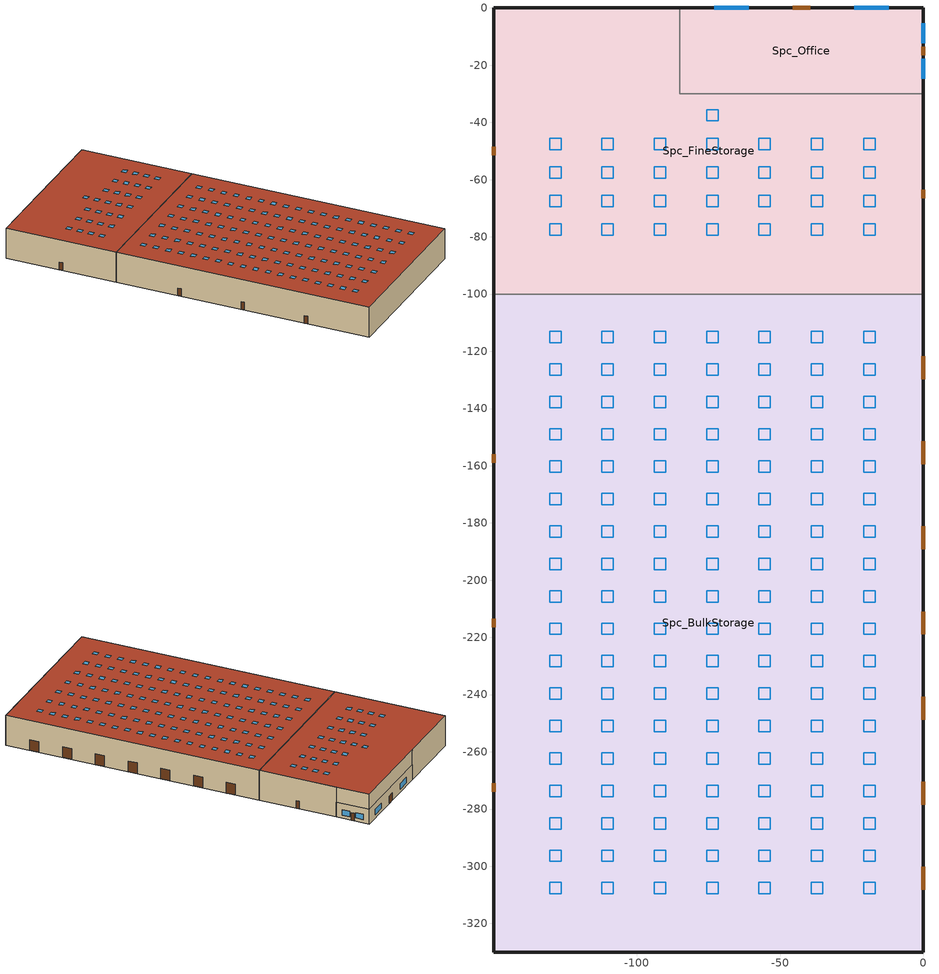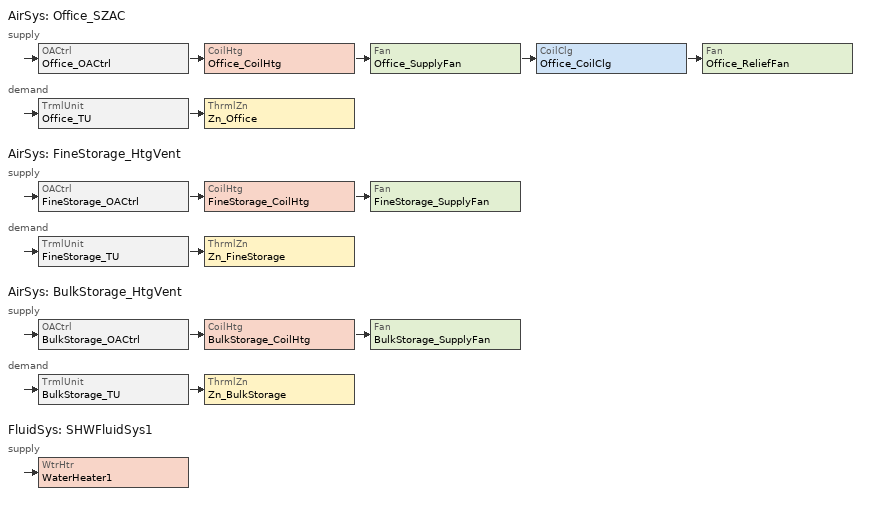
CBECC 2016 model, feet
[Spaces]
Spc_Office
 floor ground (Base_CZ12-SlabOnOrBelowGradeF073): -85,-30 -85,0 0,0 0,-30 z0
 wall outside (Base_CZ12-NonresMetalFrameWallU062): 0,-30 0,0 -85,0 z0:14
 wall to Spc_FineStorage (NACM_Interior Wall): -85,0 -85,-30 0,-30 z0:14
 window (Base_AllCZ_FixedWindowU36): -12,0 -24,0 / -61,0 -73,0 / 0,-24.67 0,-17.67 / 0,-12.33 0,-5.33 z3:8
 door (Base_AllCZ_Swng-ExtDoorU070): -39.5,0 -45.5,0 / 0,-16.5 0,-13.5 z0:7
Spc_FineStorage
 floor ground (Base_CZ12-SlabOnOrBelowGradeF073): -149.99,-100 -149.99,0 -85,0 -85,-30 0,-30 0,-100 z0
 floor to Spc_Office (NACM_Interior Floor): -85,-30 -85,0 0,0 0,-30 z14
 wall outside (Base_CZ12-NonresMetalFrameWallU062): -85,0 -149.99,0 -149.99,-100 / 0,-100 0,-30 z0:28; 0,-30 0,0 -85,0 z14:28
 wall to Spc_BulkStorage (NACM_Interior Wall): 0,-100 -149.99,-100 z0:28
 door (Base_AllCZ_Swng-ExtDoorU070): 0,-66.5 0,-63.5 / -149.99,-48.5 -149.99,-51.5 z0:7
 roof outside (Base_CZ12-FlatNonresWoodFramingAndOtherRoofU039): -149.99,0 -149.99,-100 0,-100 0,0 z28
 skylight (Base_AllCZ_Skylt-Gl-CurbMntU58): -71.65,-49.49 -71.65,-45.5 -75.65,-45.5 -75.65,-49.49 z28; -89.95,-49.49 -89.95,-45.5 -93.95,-45.5 -93.95,-49.49 z28; -108.25,-49.49 -108.25,-45.5 -112.25,-45.5 -112.25,-49.49 z28; -53.35,-49.49 -53.35,-45.5 -57.35,-45.5 -57.35,-49.49 z28; -16.75,-49.49 -16.75,-45.5 -20.75,-45.5 -20.75,-49.49 z28; -35.05,-49.49 -35.05,-45.5 -39.05,-45.5 -39.05,-49.49 z28; -108.25,-79.49 -108.25,-75.5 -112.25,-75.5 -112.25,-79.49 z28; -53.35,-59.49 -53.35,-55.5 -57.35,-55.5 -57.35,-59.49 z28; -108.25,-59.49 -108.25,-55.5 -112.25,-55.5 -112.25,-59.49 z28; -16.75,-59.49 -16.75,-55.5 -20.75,-55.5 -20.75,-59.49 z28; -35.05,-69.49 -35.05,-65.5 -39.05,-65.5 -39.05,-69.49 z28; -126.55,-59.49 -126.55,-55.5 -130.55,-55.5 -130.55,-59.49 z28; -126.55,-69.49 -126.55,-65.5 -130.55,-65.5 -130.55,-69.49 z28; -71.65,-69.49 -71.65,-65.5 -75.65,-65.5 -75.65,-69.49 z28; -89.95,-69.49 -89.95,-65.5 -93.95,-65.5 -93.95,-69.49 z28; -16.75,-69.49 -16.75,-65.5 -20.75,-65.5 -20.75,-69.49 z28; -89.95,-59.49 -89.95,-55.5 -93.95,-55.5 -93.95,-59.49 z28; -126.55,-49.49 -126.55,-45.5 -130.55,-45.5 -130.55,-49.49 z28; -53.35,-69.49 -53.35,-65.5 -57.35,-65.5 -57.35,-69.49 z28; -35.05,-79.49 -35.05,-75.5 -39.05,-75.5 -39.05,-79.49 z28; -71.65,-79.49 -71.65,-75.5 -75.65,-75.5 -75.65,-79.49 z28; -53.35,-79.49 -53.35,-75.5 -57.35,-75.5 -57.35,-79.49 z28; -16.75,-79.49 -16.75,-75.5 -20.75,-75.5 -20.75,-79.49 z28; -71.65,-59.49 -71.65,-55.5 -75.65,-55.5 -75.65,-59.49 z28; -89.95,-79.49 -89.95,-75.5 -93.95,-75.5 -93.95,-79.49 z28; -35.05,-59.49 -35.05,-55.5 -39.05,-55.5 -39.05,-59.49 z28; -126.55,-79.49 -126.55,-75.5 -130.55,-75.5 -130.55,-79.49 z28; -108.25,-69.49 -108.25,-65.5 -112.25,-65.5 -112.25,-69.49 z28; -71.65,-39.49 -71.65,-35.5 -75.65,-35.5 -75.65,-39.49 z28
Spc_BulkStorage
 floor ground (Base_CZ12-SlabOnOrBelowGradeF073): -149.99,-329.98 -149.99,-100 0,-100 0,-329.98 z0
 wall outside (Base_CZ12-NonresMetalFrameWallU062): -149.99,-100 -149.99,-329.98 0,-329.98 0,-100 z0:28
 door (Base_AllCZ_NSwng-ExtDoorU145): 0,-308.24 0,-300.24 / 0,-278.49 0,-270.49 / 0,-248.74 0,-240.74 / 0,-218.99 0,-210.99 / 0,-189.24 0,-181.24 / 0,-159.49 0,-151.49 / 0,-129.74 0,-121.74 z0:10
 door (Base_AllCZ_Swng-ExtDoorU070): -149.99,-155.99 -149.99,-158.99 / -149.99,-213.49 -149.99,-216.49 / -149.99,-270.99 -149.99,-273.99 z0:7
 roof outside (Base_CZ12-FlatNonresWoodFramingAndOtherRoofU039): -149.99,-100 -149.99,-329.98 0,-329.98 0,-100 z28
 skylight (Base_AllCZ_Skylt-Gl-CurbMntU58): -108.25,-116.99 -108.25,-113 -112.25,-113 -112.25,-116.99 z28; -89.95,-116.99 -89.95,-113 -93.95,-113 -93.95,-116.99 z28; -71.65,-116.99 -71.65,-113 -75.65,-113 -75.65,-116.99 z28; -53.35,-116.99 -53.35,-113 -57.35,-113 -57.35,-116.99 z28; -35.05,-116.99 -35.05,-113 -39.05,-113 -39.05,-116.99 z28; -16.75,-116.99 -16.75,-113 -20.75,-113 -20.75,-116.99 z28; -16.75,-128.33 -16.75,-124.33 -20.75,-124.33 -20.75,-128.33 z28; -16.75,-139.66 -16.75,-135.66 -20.75,-135.66 -20.75,-139.66 z28; -71.65,-207.66 -71.65,-203.66 -75.65,-203.66 -75.65,-207.66 z28; -53.35,-196.33 -53.35,-192.33 -57.35,-192.33 -57.35,-196.33 z28; -89.95,-173.66 -89.95,-169.66 -93.95,-169.66 -93.95,-173.66 z28; -71.65,-173.66 -71.65,-169.66 -75.65,-169.66 -75.65,-173.66 z28; -89.95,-196.33 -89.95,-192.33 -93.95,-192.33 -93.95,-196.33 z28; -108.25,-139.66 -108.25,-135.66 -112.25,-135.66 -112.25,-139.66 z28; -89.95,-252.99 -89.95,-249 -93.95,-249 -93.95,-252.99 z28; -108.25,-241.66 -108.25,-237.66 -112.25,-237.66 -112.25,-241.66 z28; -71.65,-139.66 -71.65,-135.66 -75.65,-135.66 -75.65,-139.66 z28; -53.35,-252.99 -53.35,-249 -57.35,-249 -57.35,-252.99 z28; -89.95,-275.66 -89.95,-271.66 -93.95,-271.66 -93.95,-275.66 z28; -108.25,-264.33 -108.25,-260.33 -112.25,-260.33 -112.25,-264.33 z28; -126.55,-184.99 -126.55,-181 -130.55,-181 -130.55,-184.99 z28; -35.05,-298.33 -35.05,-294.33 -39.05,-294.33 -39.05,-298.33 z28; -71.65,-275.66 -71.65,-271.66 -75.65,-271.66 -75.65,-275.66 z28; -108.25,-275.66 -108.25,-271.66 -112.25,-271.66 -112.25,-275.66 z28; -89.95,-139.66 -89.95,-135.66 -93.95,-135.66 -93.95,-139.66 z28; -53.35,-298.33 -53.35,-294.33 -57.35,-294.33 -57.35,-298.33 z28; -16.75,-275.66 -16.75,-271.66 -20.75,-271.66 -20.75,-275.66 z28; -126.55,-196.33 -126.55,-192.33 -130.55,-192.33 -130.55,-196.33 z28; -108.25,-298.33 -108.25,-294.33 -112.25,-294.33 -112.25,-298.33 z28; -71.65,-264.33 -71.65,-260.33 -75.65,-260.33 -75.65,-264.33 z28; -35.05,-286.99 -35.05,-283 -39.05,-283 -39.05,-286.99 z28; -53.35,-264.33 -53.35,-260.33 -57.35,-260.33 -57.35,-264.33 z28; -35.05,-139.66 -35.05,-135.66 -39.05,-135.66 -39.05,-139.66 z28; -53.35,-275.66 -53.35,-271.66 -57.35,-271.66 -57.35,-275.66 z28; -16.75,-286.99 -16.75,-283 -20.75,-283 -20.75,-286.99 z28; -35.05,-264.33 -35.05,-260.33 -39.05,-260.33 -39.05,-264.33 z28; -108.25,-286.99 -108.25,-283 -112.25,-283 -112.25,-286.99 z28; -16.75,-264.33 -16.75,-260.33 -20.75,-260.33 -20.75,-264.33 z28; -71.65,-298.33 -71.65,-294.33 -75.65,-294.33 -75.65,-298.33 z28; -53.35,-286.99 -53.35,-283 -57.35,-283 -57.35,-286.99 z28; -35.05,-275.66 -35.05,-271.66 -39.05,-271.66 -39.05,-275.66 z28; -53.35,-139.66 -53.35,-135.66 -57.35,-135.66 -57.35,-139.66 z28; -71.65,-286.99 -71.65,-283 -75.65,-283 -75.65,-286.99 z28; -89.95,-264.33 -89.95,-260.33 -93.95,-260.33 -93.95,-264.33 z28; -16.75,-298.33 -16.75,-294.33 -20.75,-294.33 -20.75,-298.33 z28; -108.25,-218.99 -108.25,-215 -112.25,-215 -112.25,-218.99 z28; -53.35,-218.99 -53.35,-215 -57.35,-215 -57.35,-218.99 z28; -53.35,-230.33 -53.35,-226.33 -57.35,-226.33 -57.35,-230.33 z28; -126.55,-173.66 -126.55,-169.66 -130.55,-169.66 -130.55,-173.66 z28; -16.75,-218.99 -16.75,-215 -20.75,-215 -20.75,-218.99 z28; -89.95,-230.33 -89.95,-226.33 -93.95,-226.33 -93.95,-230.33 z28; -16.75,-230.33 -16.75,-226.33 -20.75,-226.33 -20.75,-230.33 z28; -35.05,-241.66 -35.05,-237.66 -39.05,-237.66 -39.05,-241.66 z28; -126.55,-150.99 -126.55,-147 -130.55,-147 -130.55,-150.99 z28; -89.95,-218.99 -89.95,-215 -93.95,-215 -93.95,-218.99 z28; -108.25,-128.33 -108.25,-124.33 -112.25,-124.33 -112.25,-128.33 z28; -126.55,-162.33 -126.55,-158.33 -130.55,-158.33 -130.55,-162.33 z28; -35.05,-218.99 -35.05,-215 -39.05,-215 -39.05,-218.99 z28; -89.95,-241.66 -89.95,-237.66 -93.95,-237.66 -93.95,-241.66 z28; -16.75,-252.99 -16.75,-249 -20.75,-249 -20.75,-252.99 z28; -108.25,-230.33 -108.25,-226.33 -112.25,-226.33 -112.25,-230.33 z28; -71.65,-230.33 -71.65,-226.33 -75.65,-226.33 -75.65,-230.33 z28; -71.65,-252.99 -71.65,-249 -75.65,-249 -75.65,-252.99 z28; -108.25,-252.99 -108.25,-249 -112.25,-249 -112.25,-252.99 z28; -126.55,-139.66 -126.55,-135.66 -130.55,-135.66 -130.55,-139.66 z28; -35.05,-252.99 -35.05,-249 -39.05,-249 -39.05,-252.99 z28; -53.35,-241.66 -53.35,-237.66 -57.35,-237.66 -57.35,-241.66 z28; -71.65,-241.66 -71.65,-237.66 -75.65,-237.66 -75.65,-241.66 z28; -16.75,-241.66 -16.75,-237.66 -20.75,-237.66 -20.75,-241.66 z28; -35.05,-230.33 -35.05,-226.33 -39.05,-226.33 -39.05,-230.33 z28; -89.95,-286.99 -89.95,-283 -93.95,-283 -93.95,-286.99 z28; -126.55,-128.33 -126.55,-124.33 -130.55,-124.33 -130.55,-128.33 z28; -71.65,-218.99 -71.65,-215 -75.65,-215 -75.65,-218.99 z28; -126.55,-298.33 -126.55,-294.33 -130.55,-294.33 -130.55,-298.33 z28; -89.95,-298.33 -89.95,-294.33 -93.95,-294.33 -93.95,-298.33 z28; -126.55,-286.99 -126.55,-283 -130.55,-283 -130.55,-286.99 z28; -35.05,-309.66 -35.05,-305.66 -39.05,-305.66 -39.05,-309.66 z28; -126.55,-241.66 -126.55,-237.66 -130.55,-237.66 -130.55,-241.66 z28; -16.75,-309.66 -16.75,-305.66 -20.75,-305.66 -20.75,-309.66 z28; -108.25,-309.66 -108.25,-305.66 -112.25,-305.66 -112.25,-309.66 z28; -53.35,-309.66 -53.35,-305.66 -57.35,-305.66 -57.35,-309.66 z28; -71.65,-309.66 -71.65,-305.66 -75.65,-305.66 -75.65,-309.66 z28; -89.95,-309.66 -89.95,-305.66 -93.95,-305.66 -93.95,-309.66 z28; -89.95,-150.99 -89.95,-147 -93.95,-147 -93.95,-150.99 z28; -126.55,-218.99 -126.55,-215 -130.55,-215 -130.55,-218.99 z28; -126.55,-230.33 -126.55,-226.33 -130.55,-226.33 -130.55,-230.33 z28; -126.55,-252.99 -126.55,-249 -130.55,-249 -130.55,-252.99 z28; -71.65,-128.33 -71.65,-124.33 -75.65,-124.33 -75.65,-128.33 z28; -53.35,-150.99 -53.35,-147 -57.35,-147 -57.35,-150.99 z28; -71.65,-162.33 -71.65,-158.33 -75.65,-158.33 -75.65,-162.33 z28; -16.75,-150.99 -16.75,-147 -20.75,-147 -20.75,-150.99 z28; -35.05,-150.99 -35.05,-147 -39.05,-147 -39.05,-150.99 z28; -108.25,-162.33 -108.25,-158.33 -112.25,-158.33 -112.25,-162.33 z28; -126.55,-309.66 -126.55,-305.66 -130.55,-305.66 -130.55,-309.66 z28; -126.55,-116.99 -126.55,-113 -130.55,-113 -130.55,-116.99 z28; -35.05,-162.33 -35.05,-158.33 -39.05,-158.33 -39.05,-162.33 z28; -16.75,-162.33 -16.75,-158.33 -20.75,-158.33 -20.75,-162.33 z28; -126.55,-275.66 -126.55,-271.66 -130.55,-271.66 -130.55,-275.66 z28; -71.65,-150.99 -71.65,-147 -75.65,-147 -75.65,-150.99 z28; -108.25,-150.99 -108.25,-147 -112.25,-147 -112.25,-150.99 z28; -53.35,-162.33 -53.35,-158.33 -57.35,-158.33 -57.35,-162.33 z28; -89.95,-128.33 -89.95,-124.33 -93.95,-124.33 -93.95,-128.33 z28; -89.95,-162.33 -89.95,-158.33 -93.95,-158.33 -93.95,-162.33 z28; -89.95,-207.66 -89.95,-203.66 -93.95,-203.66 -93.95,-207.66 z28; -108.25,-173.66 -108.25,-169.66 -112.25,-169.66 -112.25,-173.66 z28; -126.55,-264.33 -126.55,-260.33 -130.55,-260.33 -130.55,-264.33 z28; -53.35,-207.66 -53.35,-203.66 -57.35,-203.66 -57.35,-207.66 z28; -35.05,-128.33 -35.05,-124.33 -39.05,-124.33 -39.05,-128.33 z28; -53.35,-184.99 -53.35,-181 -57.35,-181 -57.35,-184.99 z28; -108.25,-196.33 -108.25,-192.33 -112.25,-192.33 -112.25,-196.33 z28; -16.75,-173.66 -16.75,-169.66 -20.75,-169.66 -20.75,-173.66 z28; -35.05,-184.99 -35.05,-181 -39.05,-181 -39.05,-184.99 z28; -53.35,-128.33 -53.35,-124.33 -57.35,-124.33 -57.35,-128.33 z28; -71.65,-196.33 -71.65,-192.33 -75.65,-192.33 -75.65,-196.33 z28; -16.75,-207.66 -16.75,-203.66 -20.75,-203.66 -20.75,-207.66 z28; -89.95,-184.99 -89.95,-181 -93.95,-181 -93.95,-184.99 z28; -35.05,-207.66 -35.05,-203.66 -39.05,-203.66 -39.05,-207.66 z28; -71.65,-184.99 -71.65,-181 -75.65,-181 -75.65,-184.99 z28; -108.25,-184.99 -108.25,-181 -112.25,-181 -112.25,-184.99 z28; -126.55,-207.66 -126.55,-203.66 -130.55,-203.66 -130.55,-207.66 z28; -16.75,-184.99 -16.75,-181 -20.75,-181 -20.75,-184.99 z28; -108.25,-207.66 -108.25,-203.66 -112.25,-203.66 -112.25,-207.66 z28; -35.05,-196.33 -35.05,-192.33 -39.05,-192.33 -39.05,-196.33 z28; -53.35,-173.66 -53.35,-169.66 -57.35,-169.66 -57.35,-173.66 z28; -16.75,-196.33 -16.75,-192.33 -20.75,-192.33 -20.75,-196.33 z28; -35.05,-173.66 -35.05,-169.66 -39.05,-169.66 -39.05,-173.66 z28
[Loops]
AirSys 'Office_SZAC'
 supply: OACtrl 'Office_OACtrl' > CoilHtg 'Office_CoilHtg' > Fan 'Office_SupplyFan' > CoilClg 'Office_CoilClg' > Fan 'Office_ReliefFan'
 demand: TrmlUnit 'Office_TU' > ThrmlZn 'Zn_Office'
AirSys 'FineStorage_HtgVent'
 supply: OACtrl 'FineStorage_OACtrl' > CoilHtg 'FineStorage_CoilHtg' > Fan 'FineStorage_SupplyFan'
 demand: TrmlUnit 'FineStorage_TU' > ThrmlZn 'Zn_FineStorage'
AirSys 'BulkStorage_HtgVent'
 supply: OACtrl 'BulkStorage_OACtrl' > CoilHtg 'BulkStorage_CoilHtg' > Fan 'BulkStorage_SupplyFan'
 demand: TrmlUnit 'BulkStorage_TU' > ThrmlZn 'Zn_BulkStorage'
FluidSys 'SHWFluidSys1'
 supply: WtrHtr 'WaterHeater1'
[Proj]
080012-Whse-CECStd16: ZipCode=95814; CompType=NewComplete
[Bldg]
Warehouse: TotStoryCnt=1; AboveGrdStoryCnt=1
[ConsAssm]
Base_CZ12-SlabOnOrBelowGradeF073: CompatibleSurfType=UndergroundFloor; SlabType=UnheatedSlabOnGrade; MatRef[1]=Concrete - 140 lb/ft3 - 6 in.
Base_CZ12-NonresMetalFrameWallU062: CompatibleSurfType=ExteriorWall; MatRef[1]=Stucco - 7/8 in.; MatRef[2]=Compliance Insulation R13.99; MatRef[3]=Air - Metal Wall Framing - 16 or 24 in. OC; MatRef[4]=Gypsum Board - 1/2 in.
NACM_Interior Wall: CompatibleSurfType=InteriorWall; MatRef[1]=Gypsum Board - 5/8 in.; MatRef[2]=Air - Metal Wall Framing - 16 or 24 in. OC; MatRef[3]=Gypsum Board - 5/8 in.
Base_CZ12-FlatNonresWoodFramingAndOtherRoofU039: CompatibleSurfType=Roof; MatRef[1]=Metal Standing Seam - 1/16 in.; MatRef[2]=Compliance Insulation R28.63; CRRCInitialRefl=0.63; CRRCAgedRefl=0.63; CRRCInitialEmit=0.85; CRRCAgedEmit=0.85; CRRCProdID=XXXX-XXXX
NACM_Interior Floor: CompatibleSurfType=InteriorFloor; MatRef[1]=Metal Deck - 1/16 in.; MatRef[2]=Concrete - 140 lb/ft3 - 4 in.; MatRef[3]=Carpet - 3/4 in.
[Mat]
Name | CodeCat | CodeItem
Concrete - 140 lb/ft3 - 6 in. | Concrete | Concrete - 140 lb/ft3 - 6 in.
Stucco - 7/8 in. | Plastering Materials | Stucco - 7/8 in.
Compliance Insulation R13.99 | Insulation Board | Compliance Insulation R13.99
Air - Metal Wall Framing - 16 or 24 in. OC | Air | Air - Metal Wall Framing - 16 or 24 in. OC
Gypsum Board - 1/2 in. | Bldg Board and Siding | Gypsum Board - 1/2 in.
Gypsum Board - 5/8 in. | Bldg Board and Siding | Gypsum Board - 5/8 in.
Metal Standing Seam - 1/16 in. | Roofing | Metal Standing Seam - 1/16 in.
Compliance Insulation R28.63 | Insulation Board | Compliance Insulation R28.63
Metal Deck - 1/16 in. | Bldg Board and Siding | Metal Deck - 1/16 in.
Concrete - 140 lb/ft3 - 4 in. | Concrete | Concrete - 140 lb/ft3 - 4 in.
Carpet - 3/4 in. | Finish Materials | Carpet - 3/4 in.
[FenCons] AssmContext=Manufactured; CertificationMthd=NFRCRated; SHGC=0.25
Name | FenType | FenProdType | UFactor | VT | SkyltGlz | SkyltCurb
Base_AllCZ_FixedWindowU36 | VerticalFenestration | FixedWindow | 0.36 | 0.42
Base_AllCZ_Skylt-Gl-CurbMntU58 | Skylight |  | 0.58 | 0.49 | Glass | CurbMounted
[DrCons] CertificationMthd=NFRCRated
Name | UFactor | Open
Base_AllCZ_Swng-ExtDoorU070 | 0.7 | Swinging
Base_AllCZ_NSwng-ExtDoorU145 | 1.45 | NonSwinging
[Story]
Building Story 1
[Spc] Story=Building Story 1; SHWFluidSegRef=SHWSupply1
Name | CondgType | ThrmlZnRef | Vol | SpcFuncDefaultsRef | SecSide100PctControlled
Spc_Office | DirectlyConditioned | Zn_Office | 35694.8 | Office Defaults | 1
Spc_FineStorage | DirectlyConditioned | Zn_FineStorage | 348549 | Warehouse Defaults
Spc_BulkStorage |  | Zn_BulkStorage | 965859 | Warehouse Defaults
[ThrmlZn] Type=Conditioned
Name | PriAirCondgSysRef | ClgTstatSchRef | HtgTstatSchRef
Zn_Office | Office_SZAC | OfficeClgSetPt | OfficeHtgSetPt
Zn_FineStorage | FineStorage_HtgVent |  | StorHtgSetPt
Zn_BulkStorage | BulkStorage_HtgVent |  | StorHtgSetPt
[AirSys]
Name | Type | CtrlZnRef
Office_SZAC | SZAC | Zn_Office
FineStorage_HtgVent | HV | Zn_FineStorage
BulkStorage_HtgVent | HV | Zn_BulkStorage
[AirSeg]
Name | Sys | Type
Office_Supply | Office_SZAC | Supply
Office_Return | Office_SZAC | Relief
FineStorage_Supply | FineStorage_HtgVent | Supply
FineStorage_Return | FineStorage_HtgVent | Return
BulkStorage_Supply | BulkStorage_HtgVent | Supply
BulkStorage_Return | BulkStorage_HtgVent | Return
[CoilHtg] Type=Furnace; FuelSrc=Gas
Name | Sys | FurnThrmlEff
Office_CoilHtg | Office_SZAC
FineStorage_CoilHtg | FineStorage_HtgVent | 0.8
BulkStorage_CoilHtg | BulkStorage_HtgVent
[Fan]
Name | Sys | CtrlMthd
Office_SupplyFan | Office_SZAC | ConstantVolume
Office_ReliefFan | Office_SZAC | VariableSpeedDrive
FineStorage_SupplyFan | FineStorage_HtgVent | ConstantVolume
BulkStorage_SupplyFan | BulkStorage_HtgVent | ConstantVolume
[CoilClg]
Office_CoilClg: Sys=Office_SZAC; Type=DirectExpansion
[TrmlUnit] Type=Uncontrolled
Name | Sys | ZnServedRef | PriAirSegRef
Office_TU | Office_SZAC | Zn_Office | Office_Supply
FineStorage_TU | FineStorage_HtgVent | Zn_FineStorage | FineStorage_Supply
BulkStorage_TU | BulkStorage_HtgVent | Zn_BulkStorage | BulkStorage_Supply
[OACtrl]
Name | Sys | EconoCtrlMthd | EconoIntegration | AirSegSupRef | AirSegRetRef
Office_OACtrl | Office_SZAC | DifferentialDryBulb | Integrated | Office_Supply | Office_Return
FineStorage_OACtrl | FineStorage_HtgVent |  |  | FineStorage_Supply | FineStorage_Return
BulkStorage_OACtrl | BulkStorage_HtgVent |  |  | BulkStorage_Supply | BulkStorage_Return
[FluidSys]
SHWFluidSys1: Type=ServiceHotWater
[FluidSeg] Sys=SHWFluidSys1
Name | Type | Src
SHWSupply1 | PrimarySupply
SHWMakeup1 | MakeupFluid | MunicipalWater
[WtrHtr]
WaterHeater1: Sys=SHWFluidSys1; FluidSegOutRef=SHWSupply1; FluidSegMakeupRef=SHWMakeup1; StorCap=5.1833; EF=0.6667; CapRtd=5348.4
[SpcFuncDefaults]
Name | SpcFunc | OccSchRef | IntLtgRegSchRef | RecptSchRef | HotWtrHtgSchRef | InfSchRef[1]
Office Defaults | Office (Greater than 250 square feet in floor area) | OfficeOccupancy | OfficeLights | OfficeReceptacle | OfficeServiceHotWater | OfficeInfiltration
Warehouse Defaults | Commercial and Industrial Storage Areas (conditioned or unconditioned) | WarehouseOccupancy | WarehouseLights | WarehouseReceptacle | WarehouseServiceHotWater | WarehouseInfiltration
[Sch] EndMonth[1]=12; EndDay[1]=31
Name | Type | SchWeekRef[1]
OfficeOccupancy | Fraction | OfficeOccupancyWk
OfficeServiceHotWater | Fraction | OfficeServiceHotWaterWk
OfficeLights | Fraction | OfficeLightsWk
OfficeReceptacle | Fraction | OfficeReceptacleWk
OfficeInfiltration | Fraction | OfficeInfiltrationWk
WarehouseOccupancy | Fraction | WarehouseOccupancyWk
WarehouseServiceHotWater | Fraction | WarehouseServiceHotWaterWk
WarehouseLights | Fraction | WarehouseLightsWk
WarehouseReceptacle | Fraction | WarehouseReceptacleWk
WarehouseInfiltration | Fraction | WarehouseInfiltrationWk
OfficeClgSetPt | Temperature | OfficeClgSetPtWk
OfficeHtgSetPt | Temperature | OfficeHtgSetPtWk
StorHtgSetPt | Temperature | StorHtgSetPtWk
[SchWeek]
Name | Type | SchDaySunRef | SchDayMonRef | SchDayTueRef | SchDayWedRef | SchDayThuRef | SchDayFriRef | SchDaySatRef | SchDayHolRef | SchDayClgDDRef | SchDayHtgDDRef
OfficeOccupancyWk | Fraction | OfficeOccupancySun | OfficeOccupancyWD | OfficeOccupancyWD | OfficeOccupancyWD | OfficeOccupancyWD | OfficeOccupancyWD | OfficeOccupancySat | OfficeOccupancySun | OnDay | OffDay
OfficeServiceHotWaterWk | Fraction | OfficeServiceHotWaterSun | OfficeServiceHotWaterWD | OfficeServiceHotWaterWD | OfficeServiceHotWaterWD | OfficeServiceHotWaterWD | OfficeServiceHotWaterWD | OfficeServiceHotWaterSat | OfficeServiceHotWaterSun | OnDay | OffDay
OfficeLightsWk | Fraction | OfficeLightsSun | OfficeLightsWD | OfficeLightsWD | OfficeLightsWD | OfficeLightsWD | OfficeLightsWD | OfficeLightsSat | OfficeLightsSun | OnDay | OffDay
OfficeReceptacleWk | Fraction | OfficeReceptacleSun | OfficeReceptacleWD | OfficeReceptacleWD | OfficeReceptacleWD | OfficeReceptacleWD | OfficeReceptacleWD | OfficeReceptacleSat | OfficeReceptacleSun | OnDay | OffDay
OfficeInfiltrationWk | Fraction | OfficeInfiltrationSun | OfficeInfiltrationWD | OfficeInfiltrationWD | OfficeInfiltrationWD | OfficeInfiltrationWD | OfficeInfiltrationWD | OfficeInfiltrationSat | OfficeInfiltrationSun | OfficeInfiltrationWD | OfficeInfiltrationWD
WarehouseOccupancyWk | Fraction | WarehouseOccupancySun | WarehouseOccupancyWD | WarehouseOccupancyWD | WarehouseOccupancyWD | WarehouseOccupancyWD | WarehouseOccupancyWD | WarehouseOccupancySat | WarehouseOccupancySun | OnDay | OffDay
WarehouseServiceHotWaterWk | Fraction | WarehouseServiceHotWaterSun | WarehouseServiceHotWaterWD | WarehouseServiceHotWaterWD | WarehouseServiceHotWaterWD | WarehouseServiceHotWaterWD | WarehouseServiceHotWaterWD | WarehouseServiceHotWaterSat | WarehouseServiceHotWaterSun | OnDay | OffDay
WarehouseLightsWk | Fraction | WarehouseLightsSun | WarehouseLightsWD | WarehouseLightsWD | WarehouseLightsWD | WarehouseLightsWD | WarehouseLightsWD | WarehouseLightsSat | WarehouseLightsSun | OnDay | OffDay
WarehouseReceptacleWk | Fraction | WarehouseReceptacleSun | WarehouseReceptacleWD | WarehouseReceptacleWD | WarehouseReceptacleWD | WarehouseReceptacleWD | WarehouseReceptacleWD | WarehouseReceptacleSat | WarehouseReceptacleSun | OnDay | OffDay
WarehouseInfiltrationWk | Fraction | WarehouseInfiltrationSun | WarehouseInfiltrationWD | WarehouseInfiltrationWD | WarehouseInfiltrationWD | WarehouseInfiltrationWD | WarehouseInfiltrationWD | WarehouseInfiltrationSat | WarehouseInfiltrationSun | WarehouseInfiltrationWD | WarehouseInfiltrationWD
OfficeClgSetPtWk | Temperature | OfficeClgSetPtSun | OfficeClgSetPtWD | OfficeClgSetPtWD | OfficeClgSetPtWD | OfficeClgSetPtWD | OfficeClgSetPtWD | OfficeClgSetPtSat | OfficeClgSetPtSun | OfficeClgSetPtWD | OfficeClgSetPtWD
OfficeHtgSetPtWk | Temperature | OfficeHtgSetPtSun | OfficeHtgSetPtWD | OfficeHtgSetPtWD | OfficeHtgSetPtWD | OfficeHtgSetPtWD | OfficeHtgSetPtWD | OfficeHtgSetPtSat | OfficeHtgSetPtSun | OfficeHtgSetPtWD | OfficeHtgSetPtWD
StorHtgSetPtWk | Temperature | StorHtgSetPtSun | StorHtgSetPtWD | StorHtgSetPtWD | StorHtgSetPtWD | StorHtgSetPtWD | StorHtgSetPtWD | StorHtgSetPtSat | StorHtgSetPtSun | StorHtgSetPtWD | StorHtgSetPtWD
[SchDay]
Name | Type | Hr
OfficeOccupancySun | Fraction | ( 0, 0, 0, 0, 0, 0, 0.05, 0.05, 0.05, 0.05, 0.05, 0.05, 0.05, 0.05, 0.05, 0.05, 0.05, 0.05, 0, 0, 0, 0, 0, 0 )
OfficeOccupancyWD | Fraction | ( 0, 0, 0, 0, 0, 0, 0.1, 0.2, 0.95, 0.95, 0.95, 0.95, 0.5, 0.95, 0.95, 0.95, 0.95, 0.3, 0.1, 0.1, 0.1, 0.1, 0.05, 0.05 )
OfficeOccupancySat | Fraction | ( 0, 0, 0, 0, 0, 0, 0.1, 0.1, 0.3, 0.3, 0.3, 0.3, 0.1, 0.1, 0.1, 0.1, 0.1, 0.05, 0.05, 0, 0, 0, 0, 0 )
OnDay; WarehouseInfiltrationSun | Fraction | ( 1, 1, 1, 1, 1, 1, 1, 1, 1, 1, 1, 1, 1, 1, 1, 1, 1, 1, 1, 1, 1, 1, 1, 1 )
OffDay; WarehouseOccupancySun | Fraction | ( 0, 0, 0, 0, 0, 0, 0, 0, 0, 0, 0, 0, 0, 0, 0, 0, 0, 0, 0, 0, 0, 0, 0, 0 )
OfficeServiceHotWaterSun | Fraction | ( 0.04, 0.04, 0.04, 0.04, 0.04, 0.07, 0.04, 0.04, 0.04, 0.04, 0.04, 0.06, 0.06, 0.09, 0.06, 0.04, 0.04, 0.04, 0.04, 0.04, 0.04, 0.07, 0.04, 0.04 )
OfficeServiceHotWaterWD | Fraction | ( 0.05, 0.05, 0.05, 0.05, 0.05, 0.08, 0.07, 0.19, 0.35, 0.38, 0.39, 0.47, 0.57, 0.54, 0.34, 0.33, 0.44, 0.26, 0.21, 0.15, 0.17, 0.08, 0.05, 0.05 )
OfficeServiceHotWaterSat | Fraction | ( 0.05, 0.05, 0.05, 0.05, 0.05, 0.08, 0.07, 0.11, 0.15, 0.21, 0.19, 0.23, 0.2, 0.19, 0.15, 0.12, 0.14, 0.07, 0.07, 0.07, 0.07, 0.09, 0.05, 0.05 )
OfficeLightsSun; OfficeReceptacleSun; WarehouseLightsSun; WarehouseReceptacleSun | Fraction | ( 0.05, 0.05, 0.05, 0.05, 0.05, 0.05, 0.05, 0.05, 0.05, 0.05, 0.05, 0.05, 0.05, 0.05, 0.05, 0.05, 0.05, 0.05, 0.05, 0.05, 0.05, 0.05, 0.05, 0.05 )
OfficeLightsWD | Fraction | ( 0.05, 0.05, 0.05, 0.05, 0.05, 0.1, 0.1, 0.3, 0.65, 0.65, 0.65, 0.65, 0.65, 0.65, 0.65, 0.65, 0.65, 0.35, 0.3, 0.3, 0.2, 0.2, 0.1, 0.05 )
OfficeLightsSat; OfficeReceptacleSat | Fraction | ( 0.05, 0.05, 0.05, 0.05, 0.05, 0.05, 0.1, 0.1, 0.3, 0.3, 0.3, 0.3, 0.15, 0.15, 0.15, 0.15, 0.15, 0.05, 0.05, 0.05, 0.05, 0.05, 0.05, 0.05 )
OfficeReceptacleWD | Fraction | ( 0.05, 0.05, 0.05, 0.05, 0.05, 0.1, 0.1, 0.3, 0.9, 0.9, 0.9, 0.9, 0.9, 0.9, 0.9, 0.9, 0.9, 0.5, 0.3, 0.3, 0.2, 0.2, 0.1, 0.05 )
OfficeInfiltrationSun | Fraction | ( 1, 1, 1, 1, 1, 0.25, 0.25, 0.25, 0.25, 0.25, 0.25, 0.25, 0.25, 0.25, 0.25, 0.25, 0.25, 0.25, 1, 1, 1, 1, 1, 1 )
OfficeInfiltrationWD | Fraction | ( 1, 1, 1, 1, 1, 0.25, 0.25, 0.25, 0.25, 0.25, 0.25, 0.25, 0.25, 0.25, 0.25, 0.25, 0.25, 0.25, 0.25, 0.25, 0.25, 0.25, 0.25, 0.25 )
OfficeInfiltrationSat | Fraction | ( 1, 1, 1, 1, 1, 0.25, 0.25, 0.25, 0.25, 0.25, 0.25, 0.25, 0.25, 0.25, 0.25, 0.25, 0.25, 0.25, 0.25, 1, 1, 1, 1, 1 )
WarehouseOccupancyWD | Fraction | ( 0, 0, 0, 0, 0, 0, 0, 0.15, 0.7, 0.9, 0.9, 0.9, 0.5, 0.85, 0.85, 0.85, 0.2, 0, 0, 0, 0, 0, 0, 0 )
WarehouseOccupancySat | Fraction | ( 0, 0, 0, 0, 0, 0, 0, 0, 0.2, 0.2, 0.2, 0.2, 0.1, 0.1, 0.1, 0.1, 0, 0, 0, 0, 0, 0, 0, 0 )
WarehouseServiceHotWaterSun | Fraction | ( 0.02, 0.02, 0.02, 0.02, 0.02, 0.02, 0.02, 0.02, 0.02, 0.02, 0.02, 0.02, 0.04, 0.04, 0.02, 0.02, 0.02, 0.02, 0.02, 0.02, 0.02, 0.02, 0.02, 0.02 )
WarehouseServiceHotWaterWD | Fraction | ( 0.02, 0.02, 0.02, 0.02, 0.05, 0.07, 0.07, 0.1, 0.3, 0.36, 0.36, 0.46, 0.57, 0.43, 0.38, 0.4, 0.3, 0.18, 0.03, 0.03, 0.03, 0.03, 0.03, 0.03 )
WarehouseServiceHotWaterSat | Fraction | ( 0.02, 0.02, 0.02, 0.02, 0.02, 0.02, 0.02, 0.02, 0.06, 0.12, 0.12, 0.17, 0.04, 0.04, 0.02, 0.02, 0.02, 0.02, 0.02, 0.02, 0.02, 0.02, 0.02, 0.02 )
WarehouseLightsWD | Fraction | ( 0.05, 0.05, 0.05, 0.05, 0.05, 0.05, 0.05, 0.25, 0.45, 0.55, 0.55, 0.55, 0.55, 0.55, 0.55, 0.55, 0.55, 0.3, 0.05, 0.05, 0.05, 0.05, 0.05, 0.05 )
WarehouseLightsSat; WarehouseReceptacleSat | Fraction | ( 0.05, 0.05, 0.05, 0.05, 0.05, 0.05, 0.05, 0.05, 0.08, 0.24, 0.24, 0.24, 0.05, 0.05, 0.05, 0.05, 0.05, 0.05, 0.05, 0.05, 0.05, 0.05, 0.05, 0.05 )
WarehouseReceptacleWD | Fraction | ( 0.05, 0.05, 0.05, 0.05, 0.05, 0.05, 0.05, 0.4, 0.7, 0.9, 0.9, 0.9, 0.9, 0.9, 0.9, 0.9, 0.9, 0.3, 0.05, 0.05, 0.05, 0.05, 0.05, 0.05 )
WarehouseInfiltrationWD | Fraction | ( 1, 1, 1, 1, 1, 1, 0.25, 0.25, 0.25, 0.25, 0.25, 0.25, 0.25, 0.25, 0.25, 0.25, 0.25, 1, 1, 1, 1, 1, 1, 1 )
WarehouseInfiltrationSat | Fraction | ( 1, 1, 1, 1, 1, 1, 1, 0.25, 0.25, 0.25, 0.25, 0.25, 0.25, 0.25, 0.25, 0.25, 1, 1, 1, 1, 1, 1, 1, 1 )
OfficeClgSetPtSun | Temperature | ( 85, 85, 85, 85, 85, 85, 85, 85, 85, 85, 85, 85, 85, 85, 85, 85, 85, 85, 85, 85, 85, 85, 85, 85 )
OfficeClgSetPtWD | Temperature | ( 85, 85, 85, 85, 85, 75, 75, 75, 75, 75, 75, 75, 75, 75, 75, 75, 75, 75, 75, 75, 75, 75, 75, 75 )
OfficeClgSetPtSat | Temperature | ( 85, 85, 85, 85, 85, 75, 75, 75, 75, 75, 75, 75, 75, 75, 75, 75, 75, 75, 75, 85, 85, 85, 85, 85 )
OfficeHtgSetPtSun; StorHtgSetPtSun; StorHtgSetPtWD; StorHtgSetPtSat | Temperature | ( 60, 60, 60, 60, 60, 60, 60, 60, 60, 60, 60, 60, 60, 60, 60, 60, 60, 60, 60, 60, 60, 60, 60, 60 )
OfficeHtgSetPtWD | Temperature | ( 60, 60, 60, 60, 60, 70, 70, 70, 70, 70, 70, 70, 70, 70, 70, 70, 70, 70, 70, 70, 70, 70, 70, 70 )
OfficeHtgSetPtSat | Temperature | ( 60, 60, 60, 60, 60, 70, 70, 70, 70, 70, 70, 70, 70, 70, 70, 70, 70, 70, 70, 60, 60, 60, 60, 60 )
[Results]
End Use | Proposed Design Site (MWh) | Proposed Design Site (MBtu) | Proposed Design TDV (kBtu/ft²-yr) | Standard Design Site (MWh) | Standard Design Site (MBtu) | Standard Design TDV (kBtu/ft²-yr) | Compliance TDV Margin (kBtu/ft²-yr)
Space Heating | -- | 442.0 | 15.01 | -- | 442.0 | 15.01 | --
Space Cooling | 2.9 | -- | 2.75 | 2.9 | -- | 2.75 | --
Indoor Fans | 96.2 | -- | 44.72 | 96.2 | -- | 44.72 | --
Heat Rejection | -- | -- | -- | -- | -- | -- | --
Pumps & Misc. | -- | -- | -- | -- | -- | -- | --
Domestic Hot Water | -- | 17.5 | 0.51 | -- | 17.6 | 0.51 | --
Indoor Lighting | 21.2 | -- | 9.79 | 21.2 | -- | 9.79 | --
COMPLIANCE TOTAL | 120.3 | 459.5 | 72.78 | 120.3 | 459.6 | 72.78 | --
Receptacle | 34.2 | -- | 17.21 | 34.2 | -- | 17.21 | 
Process | -- | -- | -- | -- | -- | -- | 
Other Ltg | -- | -- | -- | -- | -- | -- | 
TOTAL | 154.5 | 459.5 | 89.99 | 154.5 | 459.6 | 89.99 | 
PASS
